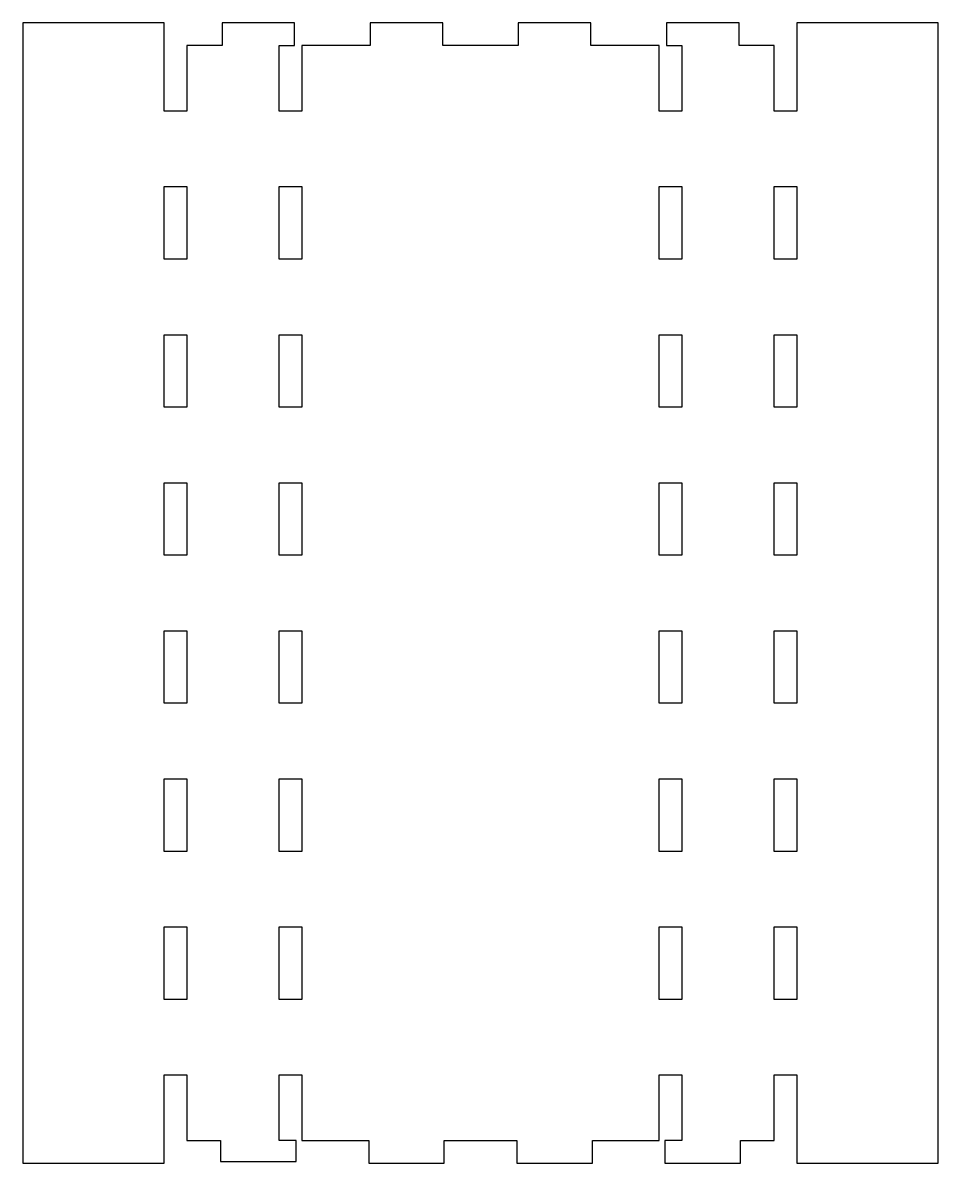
# Model space of a CAD drawing. Header units: millimetres. Extents: x 50 to 171, y 157 to 307.
import ezdxf

# ---------------------------------------------------------------- set-up
doc = ezdxf.new("R2010")
doc.units = ezdxf.units.MM
doc.layers.get('0').update_dxf_attribs({"linetype": 'CONTINUOUS'})

msp = doc.modelspace()

# ---------------------------------------------------------------- linework, layer by layer
for points in [[(50.42, 157.1), (69.02, 157.1), (69.02, 168.72), (72.02, 168.72), (72.02, 160.1), (76.45, 160.1), (76.45, 157.3), (86.4, 157.3), (86.4, 160.1), (84.17, 160.1), (84.17, 168.72), (87.17, 168.72), (87.17, 160.1), (95.95, 160.1), (95.95, 157.1), (105.9, 157.1), (105.9, 160.1), (115.45, 160.1), (115.45, 157.1), (125.4, 157.1), (125.4, 160.1), (134.17, 160.1), (134.17, 168.72), (137.17, 168.72), (137.17, 160.1), (134.95, 160.1), (134.95, 157.1), (144.9, 157.1), (144.9, 160.1), (149.32, 160.1), (149.32, 168.72), (152.32, 168.72), (152.32, 157.1), (170.92, 157.1), (170.92, 307.3), (152.32, 307.3), (152.32, 295.67), (149.32, 295.67), (149.32, 304.3), (144.7, 304.3), (144.7, 307.3), (135.15, 307.3), (135.15, 304.3), (137.17, 304.3), (137.17, 295.67), (134.17, 295.67), (134.17, 304.3), (125.2, 304.3), (125.2, 307.3), (115.65, 307.3), (115.65, 304.3), (105.7, 304.3), (105.7, 307.3), (96.15, 307.3), (96.15, 304.3), (87.17, 304.3), (87.17, 295.67), (84.17, 295.67), (84.17, 304.3), (86.2, 304.3), (86.2, 307.3), (76.65, 307.3), (76.65, 304.3), (72.02, 304.3), (72.02, 295.67), (69.02, 295.67), (69.02, 307.3), (50.42, 307.3)], [(69.02, 285.72), (72.02, 285.72), (72.02, 276.17), (69.02, 276.17)], [(87.17, 285.72), (87.17, 276.17), (84.17, 276.17), (84.17, 285.72)], [(134.17, 276.17), (134.17, 285.72), (137.17, 285.72), (137.17, 276.17)], [(152.32, 285.72), (152.32, 276.17), (149.32, 276.17), (149.32, 285.72)], [(69.02, 266.22), (72.02, 266.22), (72.02, 256.67), (69.02, 256.67)], [(84.17, 266.22), (87.17, 266.22), (87.17, 256.67), (84.17, 256.67)], [(137.17, 266.22), (137.17, 256.67), (134.17, 256.67), (134.17, 266.22)], [(149.32, 266.22), (152.32, 266.22), (152.32, 256.67), (149.32, 256.67)], [(72.02, 246.72), (72.02, 237.17), (69.02, 237.17), (69.02, 246.72)], [(87.17, 246.72), (87.17, 237.17), (84.17, 237.17), (84.17, 246.72)], [(137.17, 246.72), (137.17, 237.17), (134.17, 237.17), (134.17, 246.72)], [(152.32, 246.72), (152.32, 237.17), (149.32, 237.17), (149.32, 246.72)], [(72.02, 217.67), (69.02, 217.67), (69.02, 227.22), (72.02, 227.22)], [(87.17, 217.67), (84.17, 217.67), (84.17, 227.22), (87.17, 227.22)], [(134.17, 217.67), (134.17, 227.22), (137.17, 227.22), (137.17, 217.67)], [(149.32, 217.67), (149.32, 227.22), (152.32, 227.22), (152.32, 217.67)], [(72.02, 198.17), (69.02, 198.17), (69.02, 207.72), (72.02, 207.72)], [(87.17, 198.17), (84.17, 198.17), (84.17, 207.72), (87.17, 207.72)], [(137.17, 198.17), (134.17, 198.17), (134.17, 207.72), (137.17, 207.72)], [(149.32, 198.17), (149.32, 207.72), (152.32, 207.72), (152.32, 198.17)], [(72.02, 188.22), (72.02, 178.67), (69.02, 178.67), (69.02, 188.22)], [(84.17, 188.22), (87.17, 188.22), (87.17, 178.67), (84.17, 178.67)], [(134.17, 178.67), (134.17, 188.22), (137.17, 188.22), (137.17, 178.67)], [(149.32, 188.22), (152.32, 188.22), (152.32, 178.67), (149.32, 178.67)]]:
    msp.add_lwpolyline(points, close=True)

doc.saveas('drawing.dxf')
